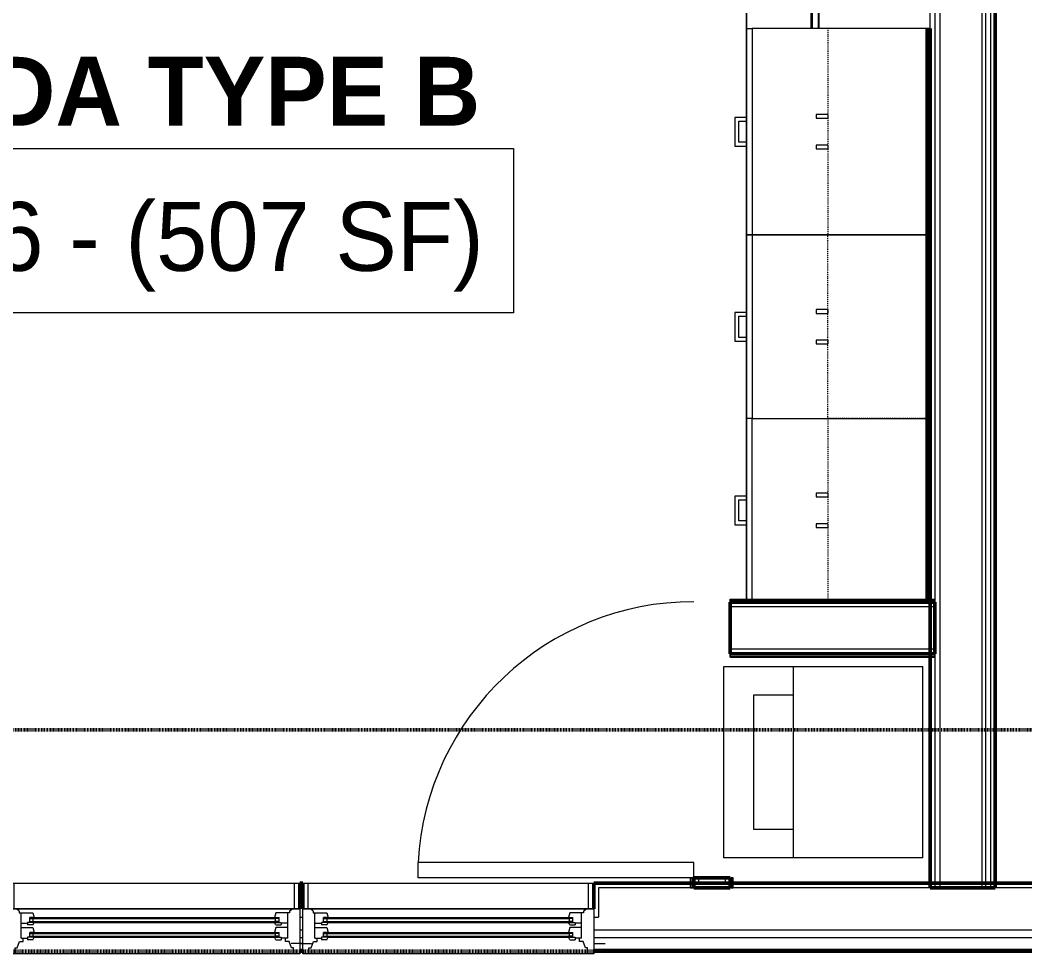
# Model space of a CAD drawing. Header units: inches. Extents: x -4235 to -464, y 9767 to 12344.
# Drawn here: x -3058.7 to -2927.4, y 9979.8 to 10101.8 of the extents above; entities that cross this region are included whole.
import ezdxf

# ---------------------------------------------------------------- set-up
doc = ezdxf.new("R2010")
doc.units = ezdxf.units.IN
doc.header["$MEASUREMENT"] = 0
doc.linetypes.add('Dash', pattern=[0.25, 0.125, -0.125])
doc.linetypes.add('Dash 1_16_', pattern=[0.125, 0.0625, -0.0625])
for name, color, linetype, lineweight in [('0-1', 7, 'Continuous', 5), ('0-2', 10, 'Continuous', 9), ('A-AREA-IDEN', 2, 'Continuous', 9), ('A-DOOR-1', 7, 'Continuous', 9), ('A-DOOR-2', 130, 'Continuous', 20), ('A-GLAZ-1', 151, 'Continuous', 9), ('A-GLAZ-2', 151, 'Continuous', 20), ('A-WALL', 113, 'Continuous', 13), ('A-WALL-1', 250, 'Continuous', 50), ('A-WALL-2', 50, 'Continuous', 13), ('A-WALL-3', 10, 'Continuous', 9), ('A-WALL-4', 254, 'Continuous', 9), ('A-WALL-5', 7, 'Continuous', 9), ('A-WALL-6', 113, 'Continuous', 9), ('A-WALL-7', 113, 'Continuous', 50), ('C-PROP-LINE-1', 91, 'Dash 1_16_', 50), ('I-WALL-1', 250, 'Continuous', 50), ('I-WALL-2', 10, 'Continuous', 9), ('I-WALL-3', 254, 'Continuous', 9), ('P-SANR-FIXT-1', 7, 'Continuous', 9), ('Q-CASE-1', 254, 'Continuous', 9), ('Q-CASE-2', 7, 'Continuous', 9), ('Q-CASE-3', 7, 'Dash', 9), ('Q-CASE-4', 10, 'Continuous', 9)]:
    doc.layers.add(name, color=color, linetype=linetype, lineweight=lineweight)
doc.styles.add('Century Gothic', font='ufonts.com_century-gothic.ttf', dxfattribs={"height": 9})
doc.styles.add('Century Gothic_B', font='GOTHICB.TTF', dxfattribs={"height": 9})

# ---------------------------------------------------------------- blocks, each defined once
blk = doc.blocks.new('Basic Wall _ INT - W4BØF - _5_8 GYP - 2X4 WOOD_BATT_ - 5_8 GYP_ - ___-2689016-BACKGROUND - 2ND FLOOR')
at = {"layer": 'A-WALL-3'}
for p, q in [((-2971, 9988.44), (-2971, 9989.06)), ((-2970.78, 9989.77), (-2970.77, 9989.77)), ((-2970.65, 9989.06), (-2970.65, 9988.44)), ((-2971.06, 9988.43), (-2971, 9988.43)), ((-2971, 9988.43), (-2970.86, 9988.43)), ((-2970.85, 9988.43), (-2970.79, 9988.43)), ((-2970.77, 9988.43), (-2970.78, 9988.43)), ((-2970.67, 9988.43), (-2970.65, 9988.43))]:
    blk.add_line(p, q, dxfattribs=at)
at = {"layer": 'A-WALL-4'}
for p, q in [((-2971, 9989.77), (-2971.06, 9989.77)), ((-2971.06, 9988.44), (-2971.06, 9989.06)), ((-2970.86, 9989.77), (-2971, 9989.77)), ((-2971, 9989.06), (-2971, 9989.77)), ((-2970.79, 9989.77), (-2970.85, 9989.77)), ((-2970.78, 9989.06), (-2970.78, 9988.44)), ((-2970.65, 9989.77), (-2970.67, 9989.77)), ((-2970.65, 9989.77), (-2970.65, 9989.06)), ((-2970.85, 9988.43), (-2971.06, 9988.43)), ((-2970.79, 9988.43), (-2970.85, 9988.43)), ((-2970.78, 9988.43), (-2970.79, 9988.43)), ((-2970.76, 9988.43), (-2970.77, 9988.43)), ((-2970.75, 9988.43), (-2970.76, 9988.43)), ((-2970.73, 9988.43), (-2970.75, 9988.43)), ((-2970.71, 9988.43), (-2970.73, 9988.43)), ((-2970.69, 9988.43), (-2970.71, 9988.43)), ((-2970.65, 9988.43), (-2970.69, 9988.43))]:
    blk.add_line(p, q, dxfattribs=at)
at = {"layer": 'A-WALL-5'}
for p, q in [((-2971.06, 9989.77), (-2970.78, 9989.77)), ((-2971.06, 9989.06), (-2971.06, 9989.77)), ((-2970.78, 9989.77), (-2970.78, 9989.06)), ((-2970.77, 9989.77), (-2970.69, 9989.77)), ((-2970.69, 9989.77), (-2970.65, 9989.77))]:
    blk.add_line(p, q, dxfattribs=at)
blk = doc.blocks.new('Basic Wall _ INT - W4BØF - _5_8 GYP - 2X4 WOOD_BATT_ - 5_8 GYP_ - ___-2689015-BACKGROUND - 2ND FLOOR')
at = {"layer": 'A-WALL-3'}
for p, q in [((-2965.9, 9989.06), (-2965.9, 9988.44)), ((-2965.55, 9988.44), (-2965.55, 9989.06)), ((-2965.9, 9988.43), (-2965.88, 9988.43)), ((-2965.78, 9988.43), (-2965.78, 9988.43)), ((-2965.76, 9988.43), (-2965.7, 9988.43)), ((-2965.69, 9988.43), (-2965.55, 9988.43)), ((-2965.55, 9988.43), (-2965.49, 9988.43))]:
    blk.add_line(p, q, dxfattribs=at)
at = {"layer": 'A-WALL-4'}
for p, q in [((-2965.88, 9989.77), (-2965.9, 9989.77)), ((-2965.9, 9989.77), (-2965.9, 9989.06)), ((-2965.78, 9989.77), (-2965.78, 9989.77)), ((-2965.78, 9988.44), (-2965.78, 9989.06)), ((-2965.7, 9989.77), (-2965.76, 9989.77)), ((-2965.55, 9989.77), (-2965.69, 9989.77)), ((-2965.49, 9989.77), (-2965.55, 9989.77)), ((-2965.55, 9989.07), (-2965.55, 9989.77)), ((-2965.49, 9988.44), (-2965.49, 9989.06)), ((-2965.86, 9988.43), (-2965.9, 9988.43)), ((-2965.8, 9988.43), (-2965.86, 9988.43)), ((-2965.79, 9988.43), (-2965.8, 9988.43)), ((-2965.78, 9988.43), (-2965.79, 9988.43)), ((-2965.76, 9988.43), (-2965.78, 9988.43)), ((-2965.49, 9988.43), (-2965.76, 9988.43))]:
    blk.add_line(p, q, dxfattribs=at)
at = {"layer": 'A-WALL-5'}
for p, q in [((-2965.9, 9989.77), (-2965.86, 9989.77)), ((-2965.86, 9989.77), (-2965.78, 9989.77)), ((-2965.78, 9989.06), (-2965.78, 9989.77)), ((-2965.78, 9989.77), (-2965.49, 9989.77)), ((-2965.49, 9989.06), (-2965.49, 9989.77))]:
    blk.add_line(p, q, dxfattribs=at)
blk = doc.blocks.new('Basic Wall _ INT - W6BØF - _5_8 GYP - 2X6 WOOD_BATT_ - 5_8 GYP_ - ___-2696049-BACKGROUND - 2ND FLOOR')
at = {"layer": 'A-WALL-3'}
for p, q in [((-2939.15, 10019.02), (-2939.77, 10019.02)), ((-2939.15, 10019.02), (-2939.15, 10018.98)), ((-2939.15, 10019), (-2939.15, 10019.02)), ((-2939.15, 10018.98), (-2939.15, 10018.9)), ((-2939.77, 10018.67), (-2939.15, 10018.67)), ((-2939.15, 10018.9), (-2939.15, 10018.61)), ((-2939.15, 10018.82), (-2939.15, 10018.88)), ((-2939.15, 10018.67), (-2939.15, 10018.82)), ((-2939.15, 10018.61), (-2939.15, 10018.67))]:
    blk.add_line(p, q, dxfattribs=at)
at = {"layer": 'A-WALL-4'}
for p, q in [((-2965.9, 10019.02), (-2965.9, 10019)), ((-2939.77, 10019.02), (-2965.9, 10019.02)), ((-2965.9, 10018.88), (-2965.9, 10018.82)), ((-2965.9, 10018.82), (-2965.9, 10018.67)), ((-2965.9, 10018.67), (-2965.9, 10018.61)), ((-2965.9, 10018.67), (-2939.77, 10018.67)), ((-2939.77, 10018.9), (-2939.15, 10018.9)), ((-2939.77, 10018.61), (-2939.15, 10018.61))]:
    blk.add_line(p, q, dxfattribs=at)
at = {"layer": 'A-WALL-5'}
for p, q in [((-2965.9, 10018.98), (-2965.9, 10019.02)), ((-2965.9, 10018.9), (-2965.9, 10018.98)), ((-2965.9, 10018.9), (-2939.77, 10018.9)), ((-2965.9, 10018.61), (-2965.9, 10018.9)), ((-2965.9, 10018.61), (-2939.77, 10018.61))]:
    blk.add_line(p, q, dxfattribs=at)
blk = doc.blocks.new('Basic Wall _ INT - W6BØF - _5_8 GYP - 2X6 WOOD_BATT_ - 5_8 GYP_ - ___-2696050-BACKGROUND - 2ND FLOOR')
at = {"layer": 'A-WALL-3'}
for p, q in [((-2963.77, 10026.12), (-2940.15, 10026.12)), ((-2940.15, 10025.77), (-2963.77, 10025.77)), ((-2940.15, 10026.19), (-2939.77, 10026.19)), ((-2940.15, 10026.12), (-2939.77, 10026.12)), ((-2939.8, 10025.9), (-2940.15, 10025.9)), ((-2939.77, 10025.77), (-2940.15, 10025.77)), ((-2939.77, 10026.12), (-2939.15, 10026.12)), ((-2939.15, 10025.77), (-2939.77, 10025.77)), ((-2939.15, 10026.12), (-2939.15, 10026.19)), ((-2939.15, 10026.19), (-2939.15, 10025.9)), ((-2939.15, 10025.98), (-2939.15, 10026.12)), ((-2939.15, 10025.91), (-2939.15, 10025.97)), ((-2939.15, 10025.9), (-2939.15, 10025.81)), ((-2939.15, 10025.81), (-2939.15, 10025.77)), ((-2939.15, 10025.77), (-2939.15, 10025.8))]:
    blk.add_line(p, q, dxfattribs=at)
at = {"layer": 'A-WALL-4'}
for p, q in [((-2965.9, 10026.19), (-2965.9, 10026.12)), ((-2965.9, 10026.12), (-2965.9, 10025.98)), ((-2965.9, 10026.12), (-2963.77, 10026.12)), ((-2965.9, 10025.97), (-2965.9, 10025.91)), ((-2965.9, 10025.8), (-2965.9, 10025.77)), ((-2963.77, 10025.77), (-2965.9, 10025.77)), ((-2963.77, 10026.19), (-2940.15, 10026.19)), ((-2940.15, 10025.9), (-2963.77, 10025.9)), ((-2939.77, 10026.19), (-2939.15, 10026.19)), ((-2939.15, 10025.9), (-2939.77, 10025.9))]:
    blk.add_line(p, q, dxfattribs=at)
at = {"layer": 'A-WALL-5'}
for p, q in [((-2965.9, 10025.9), (-2965.9, 10026.19)), ((-2965.9, 10026.19), (-2963.77, 10026.19)), ((-2963.77, 10025.9), (-2965.9, 10025.9)), ((-2965.9, 10025.81), (-2965.9, 10025.9)), ((-2965.9, 10025.77), (-2965.9, 10025.81))]:
    blk.add_line(p, q, dxfattribs=at)
blk = doc.blocks.new('SWING - SINGLE - FLUSH - 36_ x 80_ - OFFSET PIVOT DOOR AT MAGIC PAK AND WASHER_DRYER-3199415-BACKGROUND - 2ND FLOOR')
at = {"layer": 'A-DOOR-1'}
blk.add_arc((18, -2.37), 36.07, 180, 266.8211, dxfattribs=at)
at = {"layer": 'A-DOOR-2'}
for p, q in [((16, -2.37), (16, -38.39)), ((18, -2.37), (16, -2.37)), ((18, -2.37), (18, -38.39)), ((18, -38.39), (16, -38.39))]:
    blk.add_line(p, q, dxfattribs=at)
blk = doc.blocks.new('Stacked Washer and Dryer - 26_x25_ - Private-1372850-BACKGROUND - 2ND FLOOR')
at = {"layer": 'P-SANR-FIXT-1'}
for p, q in [((0, 12.5), (26, 12.5)), ((0, 12.5), (0, -12.5)), ((16.90625, -12.5), (16.90625, 12.5)), ((26, 12.5), (26, -12.5)), ((22.09375, 8.75), (16.90625, 8.75)), ((22.09375, -8.75), (22.09375, 8.75)), ((16.90625, -8.75), (22.09375, -8.75)), ((26, -12.5), (0, -12.5))]:
    blk.add_line(p, q, dxfattribs=at)
blk = doc.blocks.new('30quot_MicrowaveVent_11166 - 70cm miele oven-2804781-BACKGROUND - 2ND FLOOR')
at = {"layer": 'Q-CASE-2'}
for p, q in [((8.88, 16.6), (7.69, 16.6)), ((7.69, 15.63), (7.69, 16.55)), ((8.88, 16.55), (8.88, 15.63)), ((15.68, 15.6), (-14.2, 15.6)), ((-14.2, 15.39), (-14.2, 15.6)), ((-14.2, 14.61), (-14.2, 15.39)), ((15.68, 15.39), (-14.2, 15.39)), ((15.68, 14.61), (-14.2, 14.61)), ((-14.2, 0), (-14.2, 14.49)), ((-14.2, 14.49), (15.68, 14.49)), ((15.68, 15.6), (15.68, 15.39)), ((15.68, 15.39), (15.68, 14.61)), ((15.68, 14.49), (15.68, 0)), ((-14.2, 0), (15.68, 0))]:
    blk.add_line(p, q, dxfattribs=at)
blk = doc.blocks.new('Base Cabinet 3 Drawer 230 - Base Cabinet 3 Drawer 230 27_-V22-BACKGROUND - 2ND FLOOR')
at = {"layer": 'Q-CASE-1'}
for p, q in [((-12.76, 24), (14.24, 24)), ((-12.76, 23.25), (-12.76, 24)), ((-0.64, 24), (-1.14, 24)), ((2.11, 24), (2.61, 24)), ((14.24, 24), (14.24, 23.25)), ((14.24, 23.25), (-12.76, 23.25)), ((-12.76, 23.25), (-12.76, 0.37)), ((14.24, 15.6), (14.24, 23.25)), ((14.24, 14.49), (14.24, 14.61))]:
    blk.add_line(p, q, dxfattribs=at)
at = {"layer": 'Q-CASE-2'}
for p, q in [((2.61, 25.5), (-1.14, 25.5)), ((-1.14, 25.5), (-1.14, 24)), ((-0.64, 24), (-0.64, 25)), ((-0.64, 25), (2.11, 25)), ((2.11, 25), (2.11, 24)), ((2.61, 24), (2.61, 25.5))]:
    blk.add_line(p, q, dxfattribs=at)
at = {"layer": 'Q-CASE-4'}
for p, q in [((-0.64, 24), (-1.14, 24)), ((-0.64, 24), (-1.14, 24)), ((2.11, 24), (2.61, 24)), ((2.11, 24), (2.61, 24)), ((-12.76, 0.37), (-12.76, 0)), ((-12.76, 0), (14.24, 0))]:
    blk.add_line(p, q, dxfattribs=at)
blk = doc.blocks.new('Base Cabinet 3 Drawer 230 - Base Cabinet 3 Drawer 230 24_-V23-BACKGROUND - 2ND FLOOR')
at = {"layer": 'Q-CASE-1'}
for p, q in [((-11.26, 24), (12.74, 24)), ((-11.26, 23.25), (-11.26, 24)), ((-0.64, 24), (-1.14, 24)), ((2.11, 24), (2.61, 24)), ((12.74, 24), (12.74, 23.25)), ((12.74, 23.25), (-11.26, 23.25)), ((-11.26, 23.25), (-11.26, 0.37)), ((12.74, 0.37), (12.74, 23.25))]:
    blk.add_line(p, q, dxfattribs=at)
at = {"layer": 'Q-CASE-2'}
for p, q in [((2.61, 25.5), (-1.14, 25.5)), ((-1.14, 25.5), (-1.14, 24)), ((-0.64, 24), (-0.64, 25)), ((-0.64, 25), (2.11, 25)), ((2.11, 25), (2.11, 24)), ((2.61, 24), (2.61, 25.5))]:
    blk.add_line(p, q, dxfattribs=at)
at = {"layer": 'Q-CASE-4'}
for p, q in [((-0.64, 24), (-1.14, 24)), ((-0.64, 24), (-1.14, 24)), ((2.11, 24), (2.61, 24)), ((2.11, 24), (2.61, 24)), ((-11.26, 0.37), (-11.26, 0)), ((12.74, 0), (12.74, 0.37)), ((-11.26, 0), (12.74, 0))]:
    blk.add_line(p, q, dxfattribs=at)
blk = doc.blocks.new('Base Cabinet 3 Drawer 230 - Base Cabinet 3 Drawer 230 24_-V25-BACKGROUND - 2ND FLOOR')
at = {"layer": 'Q-CASE-1'}
for p, q in [((-11.26, -23.25), (-11.26, -0.37)), ((-11.26, -23.25), (-11.26, -24)), ((12.74, -23.25), (-11.26, -23.25)), ((-11.26, -24), (12.74, -24)), ((-1.14, -24), (-0.64, -24)), ((2.61, -24), (2.11, -24))]:
    blk.add_line(p, q, dxfattribs=at)
at = {"layer": 'Q-CASE-2'}
for p, q in [((-1.14, -24), (-1.14, -25.5)), ((-0.64, -25), (-0.64, -24)), ((2.11, -24), (2.11, -25)), ((2.61, -25.5), (2.61, -24)), ((-1.14, -25.5), (2.61, -25.5)), ((2.11, -25), (-0.64, -25))]:
    blk.add_line(p, q, dxfattribs=at)
at = {"layer": 'Q-CASE-4'}
for p, q in [((-11.26, -0.37), (-11.26, 0)), ((-11.26, 0), (12.74, 0)), ((12.74, 0), (12.74, -0.37)), ((12.74, -0.37), (12.74, -23.25)), ((12.74, -24), (12.74, -23.25)), ((-1.14, -24), (-0.64, -24)), ((-1.14, -24), (-0.64, -24)), ((2.61, -24), (2.11, -24)), ((2.61, -24), (2.11, -24))]:
    blk.add_line(p, q, dxfattribs=at)
blk = doc.blocks.new('300 Series Wall Hung Cabinet_302 - 27_ X 24_-2768166-BACKGROUND - 2ND FLOOR')
at = {"layer": 'Q-CASE-2'}
for p, q in [((-2.25, -13.19), (-1.76, -13.19)), ((-2.25, -13.19), (-2.25, -14.69)), ((-1.76, -14.69), (-1.76, -13.19)), ((1.75, -13.19), (2.24, -13.19)), ((1.75, -13.19), (1.75, -14.69)), ((2.24, -14.69), (2.24, -13.19)), ((-2.25, -14.69), (-1.76, -14.69)), ((1.75, -14.69), (2.24, -14.69))]:
    blk.add_line(p, q, dxfattribs=at)
at = {"layer": 'Q-CASE-3'}
for p, q in [((13.5, -0.19), (-13.5, -0.19)), ((-13.5, -0.19), (-13.5, -13.19)), ((13.5, -13.19), (13.5, -0.19)), ((-13.5, -13.19), (13.5, -13.19))]:
    blk.add_line(p, q, dxfattribs=at)
blk = doc.blocks.new('300 Series Wall Hung Cabinet_302 - 24_ X 24_-2590484-BACKGROUND - 2ND FLOOR')
at = {"layer": 'Q-CASE-2'}
for p, q in [((-1.76, 14.69), (-2.25, 14.69)), ((-2.25, 14.69), (-2.25, 13.19)), ((-1.76, 13.19), (-1.76, 14.69)), ((2.24, 14.69), (1.75, 14.69)), ((1.75, 14.69), (1.75, 13.19)), ((2.24, 13.19), (2.24, 14.69)), ((-1.76, 13.19), (-2.25, 13.19)), ((2.24, 13.19), (1.75, 13.19))]:
    blk.add_line(p, q, dxfattribs=at)
at = {"layer": 'Q-CASE-3'}
for p, q in [((-12, 0.19), (-12, 13.19)), ((-12, 13.19), (12, 13.19)), ((12, 13.19), (12, 0.19)), ((12, 0.19), (-12, 0.19))]:
    blk.add_line(p, q, dxfattribs=at)
blk = doc.blocks.new('300 Series Wall Hung Cabinet_302 - 24_ X 24_-2588623-BACKGROUND - 2ND FLOOR')
at = {"layer": 'Q-CASE-2'}
for p, q in [((-2.25, -13.19), (-1.76, -13.19)), ((-2.25, -13.19), (-2.25, -14.69)), ((-1.76, -14.69), (-1.76, -13.19)), ((1.75, -13.19), (2.24, -13.19)), ((1.75, -13.19), (1.75, -14.69)), ((2.24, -14.69), (2.24, -13.19)), ((-2.25, -14.69), (-1.76, -14.69)), ((1.75, -14.69), (2.24, -14.69))]:
    blk.add_line(p, q, dxfattribs=at)
at = {"layer": 'Q-CASE-3'}
for p, q in [((12, -0.19), (-12, -0.19)), ((-12, -0.19), (-12, -13.19)), ((12, -13.19), (12, -0.19)), ((-12, -13.19), (12, -13.19))]:
    blk.add_line(p, q, dxfattribs=at)
blk = doc.blocks.new('CTR - 1st Phase - Unit Layouts_rvt-1-BACKGROUND - 2ND FLOOR')
at = {"layer": 'A-WALL-1'}
for p, q in [((-2940.15, 10100.77), (-2940.15, 10025.77)), ((-2939.77, 10025.77), (-2939.77, 10100.77)), ((-2939.15, 10025.77), (-2965.9, 10025.77)), ((-2965.9, 10025.77), (-2965.9, 10019.02)), ((-2940.15, 10025.77), (-2939.77, 10025.77)), ((-2939.15, 10019.02), (-2939.15, 10025.77)), ((-2965.9, 10019.02), (-2939.15, 10019.02)), ((-2965.9, 9989.77), (-2970.65, 9989.77)), ((-2970.65, 9989.77), (-2970.65, 9988.43)), ((-2965.9, 9988.43), (-2965.9, 9989.77)), ((-2970.65, 9988.43), (-2970.03, 9988.43)), ((-2970.03, 9988.43), (-2966.53, 9988.43)), ((-2966.53, 9988.43), (-2965.9, 9988.43))]:
    blk.add_line(p, q, dxfattribs=at)
at = {"layer": 'A-WALL-2'}
for p, q in [((-2939.15, 10025.15), (-2965.9, 10025.15)), ((-2939.15, 10019.65), (-2965.9, 10019.65)), ((-2970.03, 9989.77), (-2970.03, 9989.06)), ((-2970.03, 9989.06), (-2966.53, 9989.06)), ((-2966.53, 9989.77), (-2966.53, 9989.06))]:
    blk.add_line(p, q, dxfattribs=at)
at = {"layer": 'A-WALL-3'}
for p, q in [((-2939.77, 10025.77), (-2939.77, 10100.77)), ((-2963.77, 10025.77), (-2965.9, 10025.77)), ((-2940.15, 10025.77), (-2963.77, 10025.77)), ((-2939.77, 10025.77), (-2940.15, 10025.77)), ((-2939.77, 10025.77), (-2940.15, 10025.77)), ((-2939.15, 10025.77), (-2939.77, 10025.77)), ((-2939.15, 10025.77), (-2939.15, 10019.02)), ((-2965.9, 10019.02), (-2939.77, 10019.02)), ((-2939.77, 10019.02), (-2939.15, 10019.02)), ((-2970.65, 9989.77), (-2970.65, 9989.06)), ((-2970.65, 9989.06), (-2970.65, 9988.44)), ((-2965.9, 9989.06), (-2965.9, 9989.77)), ((-2965.9, 9988.44), (-2965.9, 9989.06)), ((-2965.9, 9988.43), (-2970.65, 9988.43))]:
    blk.add_line(p, q, dxfattribs=at)
at = {"layer": 'A-WALL-4'}
for p, q in [((-2940.15, 10100.77), (-2940.15, 10025.77)), ((-2965.9, 10019.02), (-2965.9, 10025.77)), ((-2970.65, 9989.77), (-2965.9, 9989.77))]:
    blk.add_line(p, q, dxfattribs=at)
at = {"layer": 'A-WALL-6'}
for p, q in [((-2963.77, 10156.03), (-2963.77, 10025.77)), ((-2963.77, 10025.77), (-2963.77, 10156.03)), ((-2939.77, 10025.77), (-2939.77, 10100.77)), ((-2939.77, 10100.77), (-2939.77, 10025.77)), ((-2963.77, 10025.77), (-2940.15, 10025.77)), ((-2940.15, 10025.77), (-2963.77, 10025.77)), ((-2940.15, 10025.77), (-2939.77, 10025.77)), ((-2939.77, 10025.77), (-2940.15, 10025.77))]:
    blk.add_line(p, q, dxfattribs=at)
at = {"layer": '0-2'}
for name, p, rotation in [('30quot_MicrowaveVent_11166 - 70cm miele oven-2804781-BACKGROUND - 2ND FLOOR', (-2939.77, 10114.97), 89.9999999999377), ('Base Cabinet 3 Drawer 230 - Base Cabinet 3 Drawer 230 27_-V22-BACKGROUND - 2ND FLOOR', (-2939.77, 10086.53), 89.99999999998313), ('300 Series Wall Hung Cabinet_302 - 27_ X 24_-2768166-BACKGROUND - 2ND FLOOR', (-2939.96, 10087.27), 269.9999999999392), ('Base Cabinet 3 Drawer 230 - Base Cabinet 3 Drawer 230 24_-V23-BACKGROUND - 2ND FLOOR', (-2939.77, 10061.03), 89.99999999998313), ('300 Series Wall Hung Cabinet_302 - 24_ X 24_-2590484-BACKGROUND - 2ND FLOOR', (-2939.96, 10061.77), 89.99999999993928), ('Base Cabinet 3 Drawer 230 - Base Cabinet 3 Drawer 230 24_-V25-BACKGROUND - 2ND FLOOR', (-2939.77, 10038.51), 269.9999999998935), ('300 Series Wall Hung Cabinet_302 - 24_ X 24_-2588623-BACKGROUND - 2ND FLOOR', (-2939.96, 10037.77), 269.9999999999392), ('SWING - SINGLE - FLUSH - 36_ x 80_ - OFFSET PIVOT DOOR AT MAGIC PAK AND WASHER_DRYER-3199415-BACKGROUND - 2ND FLOOR', (-2968.28, 10007.77), 269.9999999999521), ('Stacked Washer and Dryer - 26_x25_ - Private-1372850-BACKGROUND - 2ND FLOOR', (-2940.74, 10004.87), 180)]:
    blk.add_blockref(name, p, dxfattribs=dict(at, rotation=rotation))
for name in ['Basic Wall _ INT - W6BØF - _5_8 GYP - 2X6 WOOD_BATT_ - 5_8 GYP_ - ___-2696050-BACKGROUND - 2ND FLOOR', 'Basic Wall _ INT - W6BØF - _5_8 GYP - 2X6 WOOD_BATT_ - 5_8 GYP_ - ___-2696049-BACKGROUND - 2ND FLOOR', 'Basic Wall _ INT - W4BØF - _5_8 GYP - 2X4 WOOD_BATT_ - 5_8 GYP_ - ___-2689016-BACKGROUND - 2ND FLOOR', 'Basic Wall _ INT - W4BØF - _5_8 GYP - 2X4 WOOD_BATT_ - 5_8 GYP_ - ___-2689015-BACKGROUND - 2ND FLOOR']:
    blk.add_blockref(name, (0, 0), dxfattribs=at)
blk = doc.blocks.new('CTR - 1st Phase - Common Walls_rvt-1-BACKGROUND - 2ND FLOOR')
at = {"layer": 'A-WALL-2'}
for p, q in [((-2939.15, 10373.41), (-2939.15, 9988.44)), ((-2938.52, 10373.41), (-2938.52, 9988.44)), ((-2933.02, 10373.41), (-2933.02, 9988.44)), ((-2932.52, 10373.41), (-2932.52, 9988.44)), ((-2931.9, 10373.41), (-2931.9, 9988.44))]:
    blk.add_line(p, q, dxfattribs=at)
at = {"layer": 'I-WALL-1'}
for p, q in [((-2931.27, 9988.44), (-2931.27, 10253.29)), ((-2939.77, 10100.77), (-2939.77, 9988.44)), ((-2939.77, 9988.44), (-2931.27, 9988.44))]:
    blk.add_line(p, q, dxfattribs=at)
at = {"layer": 'I-WALL-2'}
for p, q in [((-2939.77, 10100.77), (-2939.77, 10026.19)), ((-2939.77, 10026.19), (-2939.77, 10026.07)), ((-2939.77, 10026.07), (-2939.77, 10025.98)), ((-2939.77, 10025.97), (-2939.77, 10025.92)), ((-2939.77, 10025.77), (-2939.77, 10019.02)), ((-2939.77, 10018.88), (-2939.77, 10018.82)), ((-2939.77, 10018.82), (-2939.77, 10018.73)), ((-2939.77, 10018.73), (-2939.77, 10018.61)), ((-2939.77, 9989.06), (-2939.77, 9988.44)), ((-2931.27, 9988.44), (-2931.27, 9989.06)), ((-2931.27, 9988.44), (-2939.77, 9988.44))]:
    blk.add_line(p, q, dxfattribs=at)
at = {"layer": 'I-WALL-3'}
for p, q in [((-2931.27, 9989.06), (-2931.27, 10242.58)), ((-2939.77, 10018.61), (-2939.77, 9989.06))]:
    blk.add_line(p, q, dxfattribs=at)
blk = doc.blocks.new('Window-Double_Hung-Andersen-400_Series-Tilt_Wash - DOUBLE HUNG - REVERSE COTTAGE - 2ND FLOOR-2888952-BACKGROUND - 2ND FLOOR')
at = {"layer": 'A-GLAZ-1'}
for p, q in [((-18.95, 4.44), (18.95, 4.44)), ((-18.95, 1.06), (-18.95, 4.44)), ((-18.32, 1.06), (-18.32, 4.44)), ((18.32, 1.06), (18.32, 4.44)), ((18.95, 4.44), (18.95, 1.06)), ((-19.01, 2.44), (-19.01, 3.94)), ((-19.01, 3.94), (-18.95, 3.94)), ((18.95, 3.94), (19.01, 3.94)), ((19.01, 3.94), (19.01, 2.44)), ((-18.95, 2.44), (-19.01, 2.44)), ((19.01, 2.44), (18.95, 2.44)), ((18.95, 1.06), (-18.95, 1.06)), ((-16.29, -0.19), (-15.7, -0.19)), ((-16.29, -0.56), (-15.7, -0.56)), ((-15.82, -0.56), (-15.82, -0.19)), ((-15.7, -0.06), (15.7, -0.06)), ((-15.7, -0.19), (15.7, -0.19)), ((-15.7, -0.56), (15.7, -0.56)), ((-15.7, -0.69), (15.7, -0.69)), ((16.29, -0.19), (15.7, -0.19)), ((16.29, -0.56), (15.7, -0.56)), ((15.82, -0.56), (15.82, -0.19)), ((-16.29, -2.13), (-15.7, -2.13)), ((-16.29, -2.5), (-15.7, -2.5)), ((-15.82, -2.5), (-15.82, -2.13)), ((-15.7, -2), (15.7, -2)), ((-15.7, -2.13), (15.7, -2.13)), ((-15.7, -2.5), (15.7, -2.5)), ((-15.7, -2.63), (15.7, -2.63)), ((16.29, -2.13), (15.7, -2.13)), ((16.29, -2.5), (15.7, -2.5)), ((15.82, -2.5), (15.82, -2.13))]:
    blk.add_line(p, q, dxfattribs=at)
at = {"layer": 'A-GLAZ-2'}
for p, q in [((-19.01, 1.06), (19.01, 1.06)), ((-19.01, -4.81), (-19.01, 1.06)), ((-17.67, 0.78), (-18, 1.06)), ((-17.67, 0.78), (-17.67, 0.56)), ((-17.67, 0.56), (-15.86, 0.56)), ((-17.42, -2.75), (-17.42, 0.56)), ((-15.86, 0.56), (-15.7, -0.06)), ((15.86, 0.56), (15.7, -0.06)), ((17.67, 0.56), (15.86, 0.56)), ((17.42, -2.75), (17.42, 0.56)), ((17.67, 0.78), (18, 1.06)), ((17.67, 0.78), (17.67, 0.56)), ((19.01, 1.06), (19.01, -4.81)), ((-17.42, -0.81), (-16.57, -0.81)), ((-16.57, -0.69), (-16.57, -1.03)), ((-15.7, -0.69), (-16.57, -0.69)), ((-15.86, -1.03), (-16.57, -1.03)), ((-16.29, -0.69), (-16.29, -0.06)), ((-15.7, -0.06), (-16.29, -0.06)), ((-15.86, -1.03), (-15.7, -0.69)), ((15.7, -0.06), (16.29, -0.06)), ((15.86, -1.03), (15.7, -0.69)), ((15.7, -0.69), (16.57, -0.69)), ((15.86, -1.03), (16.57, -1.03)), ((16.29, -0.69), (16.29, -0.06)), ((16.57, -0.69), (16.57, -1.03)), ((17.42, -0.81), (16.57, -0.81)), ((-17.42, -1.37), (-15.86, -1.37)), ((-16.57, -2.63), (-16.57, -2.97)), ((-15.7, -2.63), (-16.57, -2.63)), ((-16.29, -2.63), (-16.29, -2)), ((-15.7, -2), (-16.29, -2)), ((-15.86, -1.37), (-15.7, -2)), ((-15.86, -2.97), (-15.7, -2.63)), ((15.86, -1.37), (15.7, -2)), ((15.7, -2), (16.29, -2)), ((15.86, -2.97), (15.7, -2.63)), ((15.7, -2.63), (16.57, -2.63)), ((17.42, -1.37), (15.86, -1.37)), ((16.29, -2.63), (16.29, -2)), ((16.57, -2.63), (16.57, -2.97)), ((-19.01, -3.44), (-20.51, -3.44)), ((-17.92, -4), (-17.61, -3.19)), ((-17.61, -3.19), (-17.14, -3.19)), ((-17.42, -2.75), (-16.57, -2.75)), ((-17.14, -3.19), (-17.14, -2.75)), ((-15.86, -2.97), (-16.57, -2.97)), ((15.86, -2.97), (16.57, -2.97)), ((17.42, -2.75), (16.57, -2.75)), ((17.14, -3.19), (17.14, -2.75)), ((17.61, -3.19), (17.14, -3.19)), ((17.92, -4), (17.61, -3.19)), ((19.01, -3.44), (20.51, -3.44)), ((19.01, -4.81), (-19.01, -4.81)), ((-18.2, -4), (-17.92, -4)), ((-18.2, -4.81), (-18.2, -4)), ((18.2, -4), (17.92, -4)), ((18.2, -4.81), (18.2, -4))]:
    blk.add_line(p, q, dxfattribs=at)
blk = doc.blocks.new('Family - ___-2835860-BACKGROUND - 2ND FLOOR')
at = {"layer": 'C-PROP-LINE-1'}
blk.add_line((-2636.92, 9980.19), (-3860.72, 9980.19), dxfattribs=at)
blk = doc.blocks.new('Family - ___-2835903-BACKGROUND - 2ND FLOOR')
at = {"layer": 'C-PROP-LINE-1'}
blk.add_line((-2096.82, 10009.09), (-3831.82, 10009.09), dxfattribs=at)
blk = doc.blocks.new('Family - ___-2835932-BACKGROUND - 2ND FLOOR')
at = {"layer": 'C-PROP-LINE-1'}
blk.add_line((-2067.92, 9980.19), (-3860.72, 9980.19), dxfattribs=at)

msp = doc.modelspace()

# ---------------------------------------------------------------- linework, layer by layer
at = {"layer": 'A-AREA-IDEN', "flags": 128}
msp.add_lwpolyline([(-3078.68, 10085.08), (-2994.18, 10085.08), (-2994.18, 10063.58), (-3078.68, 10063.58)], close=True, dxfattribs=at)
at = {"layer": 'A-WALL'}
for p, q in [((-2983.09, 9988.44), (-2983.09, 9984.63)), ((-2907.16, 9988.44), (-2983.09, 9988.44)), ((-3022.11, 9984.63), (-3021.74, 9984.63)), ((-2983.71, 9984.63), (-2983.09, 9984.63)), ((-3022.11, 9982.94), (-3021.74, 9982.94)), ((-2983.71, 9982.94), (-2906.54, 9982.94)), ((-3022.11, 9981.94), (-3021.74, 9981.94)), ((-2983.71, 9981.94), (-2906.54, 9981.94)), ((-3022.11, 9980.44), (-3021.74, 9980.44)), ((-2983.71, 9980.44), (-2906.54, 9980.44))]:
    msp.add_line(p, q, dxfattribs=at)
at = {"layer": 'A-WALL-6'}
for p, q in [((-3022.17, 9989.06), (-3022.11, 9989.06)), ((-3021.74, 9989.06), (-3021.67, 9989.06)), ((-2983.77, 9989.06), (-2983.71, 9989.06))]:
    msp.add_line(p, q, dxfattribs=at)
at = {"layer": 'A-WALL-7'}
for p, q in [((-3021.74, 9989.06), (-3022.11, 9989.06)), ((-3022.11, 9989.06), (-3022.11, 9985.69)), ((-3021.74, 9985.69), (-3021.74, 9989.06)), ((-2906.54, 9989.06), (-2983.71, 9989.06)), ((-2983.71, 9989.06), (-2983.71, 9985.69)), ((-3022.11, 9980.19), (-3021.74, 9980.19)), ((-2983.71, 9980.19), (-2906.54, 9980.19))]:
    msp.add_line(p, q, dxfattribs=at)

# ---------------------------------------------------------------- block references
at = {"layer": '0-1'}
for name in ['CTR - 1st Phase - Unit Layouts_rvt-1-BACKGROUND - 2ND FLOOR', 'CTR - 1st Phase - Common Walls_rvt-1-BACKGROUND - 2ND FLOOR']:
    msp.add_blockref(name, (0, 0), dxfattribs=at)
at = {"layer": 'A-GLAZ-1'}
for p in [(-3041.12, 9984.63), (-3002.72, 9984.63)]:
    msp.add_blockref('Window-Double_Hung-Andersen-400_Series-Tilt_Wash - DOUBLE HUNG - REVERSE COTTAGE - 2ND FLOOR-2888952-BACKGROUND - 2ND FLOOR', p, dxfattribs=at)
at = {"layer": 'C-PROP-LINE-1'}
for name in ['Family - ___-2835860-BACKGROUND - 2ND FLOOR', 'Family - ___-2835932-BACKGROUND - 2ND FLOOR', 'Family - ___-2835903-BACKGROUND - 2ND FLOOR']:
    msp.add_blockref(name, (0, 0), dxfattribs=at)

# ---------------------------------------------------------------- texts
at = {"layer": 'A-AREA-IDEN', "char_height": 9, "attachment_point": 1}
for s, insert, width, style in [('ADA TYPE B', (-3071.43, 10097.05), 84.537, 'Century Gothic_B'), ('226 - (507 SF)', (-3075.68, 10078.08), 94.839, 'Century Gothic')]:
    msp.add_mtext(s, dxfattribs=dict(at, insert=insert, width=width, style=style))

doc.saveas('drawing.dxf')
